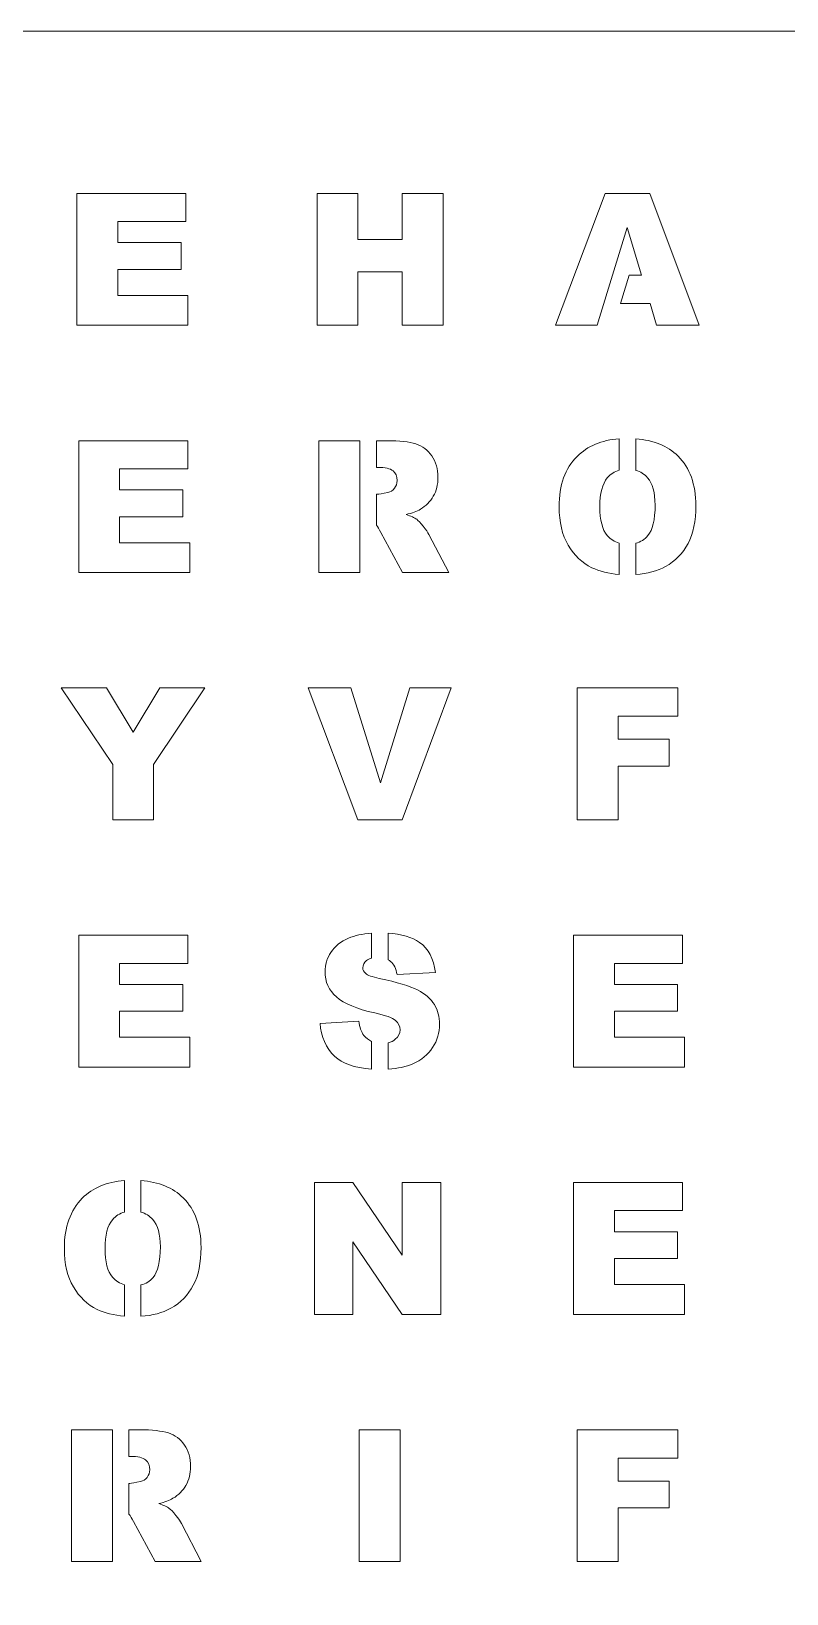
# Model space of a CAD drawing. Header units: inches. Extents: x -3.58 to 3.58, y -3.6 to 3.6.
# Drawn here: x -0.232 to 1.571, y -0.129 to 3.602 of the extents above; entities that cross this region are included whole.
import ezdxf

# ---------------------------------------------------------------- set-up
doc = ezdxf.new("R2010")
doc.units = ezdxf.units.IN
doc.header["$MEASUREMENT"] = 0
doc.layers.add('Layer 1', color=7, linetype='Continuous')

msp = doc.modelspace()

# ---------------------------------------------------------------- linework, layer by layer
at = {"layer": 'Layer 1', "color": 1, "lineweight": 0}
for points, knots in [([(-3.5827, 3.6024), (-3.5827, 3.6024), (3.5827, 3.6024), (3.5827, 3.6024), (3.5827, 3.6024), (3.5827, 3.6024), (3.5827, -3.6024), (3.5827, -3.6024), (3.5827, -3.6024), (3.5827, -3.6024), (-3.5827, -3.6024), (-3.5827, -3.6024), (-3.5827, -3.6024), (-3.5827, -3.6024), (-3.5827, 3.6024), (-3.5827, 3.6024)], [0, 0, 0, 0, 0.2, 0.2, 0.2, 0.2, 0.4, 0.4, 0.4, 0.4, 0.6, 0.6, 0.6, 0.6, 1, 1, 1, 1]), ([(-0.1236, 3.2151), (-0.1236, 3.2151), (0.1368, 3.2151), (0.1368, 3.2151), (0.1368, 3.2151), (0.1368, 3.2151), (0.1368, 3.1478), (0.1368, 3.1478), (0.1368, 3.1478), (0.1368, 3.1478), (-0.0259, 3.1478), (-0.0259, 3.1478), (-0.0259, 3.1478), (-0.0259, 3.1478), (-0.0259, 3.0976), (-0.0259, 3.0976), (-0.0259, 3.0976), (-0.0259, 3.0976), (0.125, 3.0976), (0.125, 3.0976), (0.125, 3.0976), (0.125, 3.0976), (0.125, 3.0334), (0.125, 3.0334), (0.125, 3.0334), (0.125, 3.0334), (-0.0259, 3.0334), (-0.0259, 3.0334), (-0.0259, 3.0334), (-0.0259, 3.0334), (-0.0259, 2.9714), (-0.0259, 2.9714), (-0.0259, 2.9714), (-0.0259, 2.9714), (0.1417, 2.9714), (0.1417, 2.9714), (0.1417, 2.9714), (0.1417, 2.9714), (0.1417, 2.9001), (0.1417, 2.9001), (0.1417, 2.9001), (0.1417, 2.9001), (-0.1236, 2.9001), (-0.1236, 2.9001), (-0.1236, 2.9001), (-0.1236, 2.9001), (-0.1236, 3.2151), (-0.1236, 3.2151)], [0, 0, 0, 0, 0.076923, 0.076923, 0.076923, 0.076923, 0.153846, 0.153846, 0.153846, 0.153846, 0.230769, 0.230769, 0.230769, 0.230769, 0.307692, 0.307692, 0.307692, 0.307692, 0.384615, 0.384615, 0.384615, 0.384615, 0.461538, 0.461538, 0.461538, 0.461538, 0.538462, 0.538462, 0.538462, 0.538462, 0.615385, 0.615385, 0.615385, 0.615385, 0.692308, 0.692308, 0.692308, 0.692308, 0.769231, 0.769231, 0.769231, 0.769231, 0.846154, 0.846154, 0.846154, 0.846154, 1, 1, 1, 1]), ([(0.4497, 3.2151), (0.4497, 3.2151), (0.5469, 3.2151), (0.5469, 3.2151), (0.5469, 3.2151), (0.5469, 3.2151), (0.5469, 3.1051), (0.5469, 3.1051), (0.5469, 3.1051), (0.5469, 3.1051), (0.6533, 3.1051), (0.6533, 3.1051), (0.6533, 3.1051), (0.6533, 3.1051), (0.6533, 3.2151), (0.6533, 3.2151), (0.6533, 3.2151), (0.6533, 3.2151), (0.751, 3.2151), (0.751, 3.2151), (0.751, 3.2151), (0.751, 3.2151), (0.751, 2.9001), (0.751, 2.9001), (0.751, 2.9001), (0.751, 2.9001), (0.6533, 2.9001), (0.6533, 2.9001), (0.6533, 2.9001), (0.6533, 2.9001), (0.6533, 3.0277), (0.6533, 3.0277), (0.6533, 3.0277), (0.6533, 3.0277), (0.5469, 3.0277), (0.5469, 3.0277), (0.5469, 3.0277), (0.5469, 3.0277), (0.5469, 2.9001), (0.5469, 2.9001), (0.5469, 2.9001), (0.5469, 2.9001), (0.4497, 2.9001), (0.4497, 2.9001), (0.4497, 2.9001), (0.4497, 2.9001), (0.4497, 3.2151), (0.4497, 3.2151)], [0, 0, 0, 0, 0.076923, 0.076923, 0.076923, 0.076923, 0.153846, 0.153846, 0.153846, 0.153846, 0.230769, 0.230769, 0.230769, 0.230769, 0.307692, 0.307692, 0.307692, 0.307692, 0.384615, 0.384615, 0.384615, 0.384615, 0.461538, 0.461538, 0.461538, 0.461538, 0.538462, 0.538462, 0.538462, 0.538462, 0.615385, 0.615385, 0.615385, 0.615385, 0.692308, 0.692308, 0.692308, 0.692308, 0.769231, 0.769231, 0.769231, 0.769231, 0.846154, 0.846154, 0.846154, 0.846154, 1, 1, 1, 1]), ([(1.2447, 2.952), (1.2447, 2.952), (1.1738, 2.952), (1.1738, 2.952), (1.1738, 2.952), (1.1738, 2.952), (1.1945, 3.0202), (1.1945, 3.0202), (1.1945, 3.0202), (1.1945, 3.0202), (1.2241, 3.0202), (1.2241, 3.0202), (1.2241, 3.0202), (1.2241, 3.0202), (1.1897, 3.1334), (1.1897, 3.1334), (1.1897, 3.1334), (1.1897, 3.1334), (1.1551, 3.0202), (1.1551, 3.0202), (1.1551, 3.0202), (1.1551, 3.0202), (1.1552, 3.0202), (1.1552, 3.0202), (1.1552, 3.0202), (1.1552, 3.0202), (1.1242, 2.9186), (1.1242, 2.9186), (1.1242, 2.9186), (1.1242, 2.9186), (1.1186, 2.9001), (1.1186, 2.9001), (1.1186, 2.9001), (1.1186, 2.9001), (1.0192, 2.9001), (1.0192, 2.9001), (1.0192, 2.9001), (1.0192, 2.9001), (1.1378, 3.2151), (1.1378, 3.2151), (1.1378, 3.2151), (1.1378, 3.2151), (1.2443, 3.2151), (1.2443, 3.2151), (1.2443, 3.2151), (1.2443, 3.2151), (1.3623, 2.9001), (1.3623, 2.9001), (1.3623, 2.9001), (1.3623, 2.9001), (1.2604, 2.9001), (1.2604, 2.9001), (1.2604, 2.9001), (1.2604, 2.9001), (1.2447, 2.952), (1.2447, 2.952)], [0, 0, 0, 0, 0.066667, 0.066667, 0.066667, 0.066667, 0.133333, 0.133333, 0.133333, 0.133333, 0.2, 0.2, 0.2, 0.2, 0.266667, 0.266667, 0.266667, 0.266667, 0.333333, 0.333333, 0.333333, 0.333333, 0.4, 0.4, 0.4, 0.4, 0.466667, 0.466667, 0.466667, 0.466667, 0.533333, 0.533333, 0.533333, 0.533333, 0.6, 0.6, 0.6, 0.6, 0.666667, 0.666667, 0.666667, 0.666667, 0.733333, 0.733333, 0.733333, 0.733333, 0.8, 0.8, 0.8, 0.8, 0.866667, 0.866667, 0.866667, 0.866667, 1, 1, 1, 1]), ([(-0.1192, 2.6245), (-0.1192, 2.6245), (0.1412, 2.6245), (0.1412, 2.6245), (0.1412, 2.6245), (0.1412, 2.6245), (0.1412, 2.5572), (0.1412, 2.5572), (0.1412, 2.5572), (0.1412, 2.5572), (-0.0215, 2.5572), (-0.0215, 2.5572), (-0.0215, 2.5572), (-0.0215, 2.5572), (-0.0215, 2.5071), (-0.0215, 2.5071), (-0.0215, 2.5071), (-0.0215, 2.5071), (0.1294, 2.5071), (0.1294, 2.5071), (0.1294, 2.5071), (0.1294, 2.5071), (0.1294, 2.4429), (0.1294, 2.4429), (0.1294, 2.4429), (0.1294, 2.4429), (-0.0215, 2.4429), (-0.0215, 2.4429), (-0.0215, 2.4429), (-0.0215, 2.4429), (-0.0215, 2.3808), (-0.0215, 2.3808), (-0.0215, 2.3808), (-0.0215, 2.3808), (0.1461, 2.3808), (0.1461, 2.3808), (0.1461, 2.3808), (0.1461, 2.3808), (0.1461, 2.3096), (0.1461, 2.3096), (0.1461, 2.3096), (0.1461, 2.3096), (-0.1192, 2.3096), (-0.1192, 2.3096), (-0.1192, 2.3096), (-0.1192, 2.3096), (-0.1192, 2.6245), (-0.1192, 2.6245)], [0, 0, 0, 0, 0.076923, 0.076923, 0.076923, 0.076923, 0.153846, 0.153846, 0.153846, 0.153846, 0.230769, 0.230769, 0.230769, 0.230769, 0.307692, 0.307692, 0.307692, 0.307692, 0.384615, 0.384615, 0.384615, 0.384615, 0.461538, 0.461538, 0.461538, 0.461538, 0.538462, 0.538462, 0.538462, 0.538462, 0.615385, 0.615385, 0.615385, 0.615385, 0.692308, 0.692308, 0.692308, 0.692308, 0.769231, 0.769231, 0.769231, 0.769231, 0.846154, 0.846154, 0.846154, 0.846154, 1, 1, 1, 1]), ([(0.4543, 2.3096), (0.4543, 2.3096), (0.4543, 2.6245), (0.4543, 2.6245), (0.4543, 2.6245), (0.4543, 2.6245), (0.552, 2.6245), (0.552, 2.6245), (0.552, 2.6245), (0.552, 2.6245), (0.552, 2.5608), (0.552, 2.5608), (0.552, 2.5608), (0.552, 2.5608), (0.552, 2.4965), (0.552, 2.4965), (0.552, 2.4965), (0.552, 2.4965), (0.552, 2.4371), (0.552, 2.4371), (0.552, 2.4371), (0.552, 2.4371), (0.552, 2.3096), (0.552, 2.3096), (0.552, 2.3096), (0.552, 2.3096), (0.4543, 2.3096), (0.4543, 2.3096)], [0, 0, 0, 0, 0.125, 0.125, 0.125, 0.125, 0.25, 0.25, 0.25, 0.25, 0.375, 0.375, 0.375, 0.375, 0.5, 0.5, 0.5, 0.5, 0.625, 0.625, 0.625, 0.625, 0.75, 0.75, 0.75, 0.75, 1, 1, 1, 1]), ([(0.5913, 2.6245), (0.5913, 2.6245), (0.6165, 2.6245), (0.6165, 2.6245), (0.6165, 2.6245), (0.6465, 2.6245), (0.6696, 2.622), (0.6854, 2.6168), (0.6854, 2.6168), (0.7013, 2.6116), (0.7141, 2.602), (0.7239, 2.5881), (0.7239, 2.5881), (0.7336, 2.5741), (0.7385, 2.557), (0.7385, 2.5369), (0.7385, 2.5369), (0.7385, 2.5195), (0.7347, 2.5044), (0.7273, 2.4917), (0.7273, 2.4917), (0.7199, 2.4789), (0.7096, 2.4687), (0.6965, 2.4608), (0.6965, 2.4608), (0.6882, 2.4558), (0.6767, 2.4516), (0.6623, 2.4483), (0.6623, 2.4483), (0.6739, 2.4444), (0.6823, 2.4406), (0.6876, 2.4367), (0.6876, 2.4367), (0.6911, 2.4341), (0.6963, 2.4286), (0.7031, 2.4201), (0.7031, 2.4201), (0.7099, 2.4117), (0.7144, 2.4052), (0.7167, 2.4006), (0.7167, 2.4006), (0.7167, 2.4006), (0.764, 2.3096), (0.764, 2.3096), (0.764, 2.3096), (0.764, 2.3096), (0.654, 2.3096), (0.654, 2.3096), (0.654, 2.3096), (0.654, 2.3096), (0.602, 2.4056), (0.602, 2.4056), (0.602, 2.4056), (0.5982, 2.4128), (0.5947, 2.4186), (0.5913, 2.4228), (0.5913, 2.4228), (0.5913, 2.4228), (0.5913, 2.4965), (0.5913, 2.4965), (0.5913, 2.4965), (0.5913, 2.4965), (0.5931, 2.4965), (0.5931, 2.4965), (0.5931, 2.4965), (0.5975, 2.4965), (0.6061, 2.498), (0.6189, 2.5009), (0.6189, 2.5009), (0.6254, 2.5021), (0.6306, 2.5054), (0.6347, 2.5108), (0.6347, 2.5108), (0.6388, 2.5161), (0.6408, 2.5222), (0.6408, 2.5291), (0.6408, 2.5291), (0.6408, 2.5393), (0.6376, 2.5471), (0.6311, 2.5525), (0.6311, 2.5525), (0.6247, 2.558), (0.6126, 2.5608), (0.5948, 2.5608), (0.5948, 2.5608), (0.5948, 2.5608), (0.5913, 2.5608), (0.5913, 2.5608), (0.5913, 2.5608), (0.5913, 2.5608), (0.5913, 2.6245), (0.5913, 2.6245)], [0, 0, 0, 0, 0.041667, 0.041667, 0.041667, 0.041667, 0.083333, 0.083333, 0.083333, 0.083333, 0.125, 0.125, 0.125, 0.125, 0.166667, 0.166667, 0.166667, 0.166667, 0.208333, 0.208333, 0.208333, 0.208333, 0.25, 0.25, 0.25, 0.25, 0.291667, 0.291667, 0.291667, 0.291667, 0.333333, 0.333333, 0.333333, 0.333333, 0.375, 0.375, 0.375, 0.375, 0.416667, 0.416667, 0.416667, 0.416667, 0.458333, 0.458333, 0.458333, 0.458333, 0.5, 0.5, 0.5, 0.5, 0.541667, 0.541667, 0.541667, 0.541667, 0.583333, 0.583333, 0.583333, 0.583333, 0.625, 0.625, 0.625, 0.625, 0.666667, 0.666667, 0.666667, 0.666667, 0.708333, 0.708333, 0.708333, 0.708333, 0.75, 0.75, 0.75, 0.75, 0.791667, 0.791667, 0.791667, 0.791667, 0.833333, 0.833333, 0.833333, 0.833333, 0.875, 0.875, 0.875, 0.875, 0.916667, 0.916667, 0.916667, 0.916667, 1, 1, 1, 1]), ([(1.0276, 2.4668), (1.0276, 2.5182), (1.0419, 2.5583), (1.0705, 2.5869), (1.0705, 2.5869), (1.0955, 2.6118), (1.129, 2.6259), (1.1711, 2.6291), (1.1711, 2.6291), (1.1711, 2.6291), (1.1711, 2.5539), (1.1711, 2.5539), (1.1711, 2.5539), (1.16, 2.5507), (1.1505, 2.5446), (1.1427, 2.5355), (1.1427, 2.5355), (1.1307, 2.5217), (1.1248, 2.4987), (1.1248, 2.4666), (1.1248, 2.4666), (1.1248, 2.4349), (1.1307, 2.412), (1.1425, 2.3981), (1.1425, 2.3981), (1.1503, 2.3891), (1.1598, 2.383), (1.1711, 2.3799), (1.1711, 2.3799), (1.1711, 2.3799), (1.1711, 2.3052), (1.1711, 2.3052), (1.1711, 2.3052), (1.1457, 2.3071), (1.124, 2.3125), (1.1059, 2.3212), (1.1059, 2.3212), (1.0826, 2.3326), (1.0637, 2.3505), (1.0493, 2.375), (1.0493, 2.375), (1.0348, 2.3994), (1.0276, 2.43), (1.0276, 2.4668)], [0, 0, 0, 0, 0.083333, 0.083333, 0.083333, 0.083333, 0.166667, 0.166667, 0.166667, 0.166667, 0.25, 0.25, 0.25, 0.25, 0.333333, 0.333333, 0.333333, 0.333333, 0.416667, 0.416667, 0.416667, 0.416667, 0.5, 0.5, 0.5, 0.5, 0.583333, 0.583333, 0.583333, 0.583333, 0.666667, 0.666667, 0.666667, 0.666667, 0.75, 0.75, 0.75, 0.75, 0.833333, 0.833333, 0.833333, 0.833333, 1, 1, 1, 1]), ([(1.2105, 2.6291), (1.2532, 2.6258), (1.2868, 2.612), (1.3115, 2.5877), (1.3115, 2.5877), (1.3398, 2.5595), (1.354, 2.5201), (1.354, 2.4694), (1.354, 2.4694), (1.354, 2.4326), (1.3478, 2.4025), (1.3354, 2.3789), (1.3354, 2.3789), (1.323, 2.3554), (1.3051, 2.3371), (1.2817, 2.324), (1.2817, 2.324), (1.262, 2.3129), (1.2383, 2.3066), (1.2105, 2.3048), (1.2105, 2.3048), (1.2105, 2.3048), (1.2105, 2.3796), (1.2105, 2.3796), (1.2105, 2.3796), (1.2222, 2.3827), (1.232, 2.3887), (1.2395, 2.3977), (1.2395, 2.3977), (1.251, 2.4113), (1.2568, 2.4357), (1.2568, 2.4709), (1.2568, 2.4709), (1.2568, 2.5006), (1.2508, 2.5222), (1.2388, 2.5358), (1.2388, 2.5358), (1.2311, 2.5446), (1.2217, 2.5506), (1.2105, 2.5537), (1.2105, 2.5537), (1.2105, 2.5537), (1.2105, 2.6291), (1.2105, 2.6291)], [0, 0, 0, 0, 0.083333, 0.083333, 0.083333, 0.083333, 0.166667, 0.166667, 0.166667, 0.166667, 0.25, 0.25, 0.25, 0.25, 0.333333, 0.333333, 0.333333, 0.333333, 0.416667, 0.416667, 0.416667, 0.416667, 0.5, 0.5, 0.5, 0.5, 0.583333, 0.583333, 0.583333, 0.583333, 0.666667, 0.666667, 0.666667, 0.666667, 0.75, 0.75, 0.75, 0.75, 0.833333, 0.833333, 0.833333, 0.833333, 1, 1, 1, 1]), ([(-0.1608, 2.034), (-0.1608, 2.034), (-0.0527, 2.034), (-0.0527, 2.034), (-0.0527, 2.034), (-0.0527, 2.034), (0.011, 1.928), (0.011, 1.928), (0.011, 1.928), (0.011, 1.928), (0.0744, 2.034), (0.0744, 2.034), (0.0744, 2.034), (0.0744, 2.034), (0.1819, 2.034), (0.1819, 2.034), (0.1819, 2.034), (0.1819, 2.034), (0.0596, 1.8509), (0.0596, 1.8509), (0.0596, 1.8509), (0.0596, 1.8509), (0.0596, 1.719), (0.0596, 1.719), (0.0596, 1.719), (0.0596, 1.719), (-0.0381, 1.719), (-0.0381, 1.719), (-0.0381, 1.719), (-0.0381, 1.719), (-0.0381, 1.8509), (-0.0381, 1.8509), (-0.0381, 1.8509), (-0.0381, 1.8509), (-0.1608, 2.034), (-0.1608, 2.034)], [0, 0, 0, 0, 0.1, 0.1, 0.1, 0.1, 0.2, 0.2, 0.2, 0.2, 0.3, 0.3, 0.3, 0.3, 0.4, 0.4, 0.4, 0.4, 0.5, 0.5, 0.5, 0.5, 0.6, 0.6, 0.6, 0.6, 0.7, 0.7, 0.7, 0.7, 0.8, 0.8, 0.8, 0.8, 1, 1, 1, 1]), ([(0.4286, 2.034), (0.4286, 2.034), (0.5302, 2.034), (0.5302, 2.034), (0.5302, 2.034), (0.5302, 2.034), (0.6012, 1.8073), (0.6012, 1.8073), (0.6012, 1.8073), (0.6012, 1.8073), (0.6711, 2.034), (0.6711, 2.034), (0.6711, 2.034), (0.6711, 2.034), (0.7699, 2.034), (0.7699, 2.034), (0.7699, 2.034), (0.7699, 2.034), (0.653, 1.719), (0.653, 1.719), (0.653, 1.719), (0.653, 1.719), (0.5475, 1.719), (0.5475, 1.719), (0.5475, 1.719), (0.5475, 1.719), (0.4286, 2.034), (0.4286, 2.034)], [0, 0, 0, 0, 0.125, 0.125, 0.125, 0.125, 0.25, 0.25, 0.25, 0.25, 0.375, 0.375, 0.375, 0.375, 0.5, 0.5, 0.5, 0.5, 0.625, 0.625, 0.625, 0.625, 0.75, 0.75, 0.75, 0.75, 1, 1, 1, 1]), ([(1.0706, 2.034), (1.0706, 2.034), (1.3112, 2.034), (1.3112, 2.034), (1.3112, 2.034), (1.3112, 2.034), (1.3112, 1.9662), (1.3112, 1.9662), (1.3112, 1.9662), (1.3112, 1.9662), (1.1682, 1.9662), (1.1682, 1.9662), (1.1682, 1.9662), (1.1682, 1.9662), (1.1682, 1.9113), (1.1682, 1.9113), (1.1682, 1.9113), (1.1682, 1.9113), (1.2905, 1.9113), (1.2905, 1.9113), (1.2905, 1.9113), (1.2905, 1.9113), (1.2905, 1.8475), (1.2905, 1.8475), (1.2905, 1.8475), (1.2905, 1.8475), (1.1682, 1.8475), (1.1682, 1.8475), (1.1682, 1.8475), (1.1682, 1.8475), (1.1682, 1.719), (1.1682, 1.719), (1.1682, 1.719), (1.1682, 1.719), (1.0706, 1.719), (1.0706, 1.719), (1.0706, 1.719), (1.0706, 1.719), (1.0706, 2.034), (1.0706, 2.034)], [0, 0, 0, 0, 0.090909, 0.090909, 0.090909, 0.090909, 0.181818, 0.181818, 0.181818, 0.181818, 0.272727, 0.272727, 0.272727, 0.272727, 0.363636, 0.363636, 0.363636, 0.363636, 0.454545, 0.454545, 0.454545, 0.454545, 0.545455, 0.545455, 0.545455, 0.545455, 0.636364, 0.636364, 0.636364, 0.636364, 0.727273, 0.727273, 0.727273, 0.727273, 0.818182, 0.818182, 0.818182, 0.818182, 1, 1, 1, 1]), ([(-0.1192, 1.4434), (-0.1192, 1.4434), (0.1412, 1.4434), (0.1412, 1.4434), (0.1412, 1.4434), (0.1412, 1.4434), (0.1412, 1.3761), (0.1412, 1.3761), (0.1412, 1.3761), (0.1412, 1.3761), (-0.0215, 1.3761), (-0.0215, 1.3761), (-0.0215, 1.3761), (-0.0215, 1.3761), (-0.0215, 1.326), (-0.0215, 1.326), (-0.0215, 1.326), (-0.0215, 1.326), (0.1294, 1.326), (0.1294, 1.326), (0.1294, 1.326), (0.1294, 1.326), (0.1294, 1.2618), (0.1294, 1.2618), (0.1294, 1.2618), (0.1294, 1.2618), (-0.0215, 1.2618), (-0.0215, 1.2618), (-0.0215, 1.2618), (-0.0215, 1.2618), (-0.0215, 1.1997), (-0.0215, 1.1997), (-0.0215, 1.1997), (-0.0215, 1.1997), (0.1461, 1.1997), (0.1461, 1.1997), (0.1461, 1.1997), (0.1461, 1.1997), (0.1461, 1.1285), (0.1461, 1.1285), (0.1461, 1.1285), (0.1461, 1.1285), (-0.1192, 1.1285), (-0.1192, 1.1285), (-0.1192, 1.1285), (-0.1192, 1.1285), (-0.1192, 1.4434), (-0.1192, 1.4434)], [0, 0, 0, 0, 0.076923, 0.076923, 0.076923, 0.076923, 0.153846, 0.153846, 0.153846, 0.153846, 0.230769, 0.230769, 0.230769, 0.230769, 0.307692, 0.307692, 0.307692, 0.307692, 0.384615, 0.384615, 0.384615, 0.384615, 0.461538, 0.461538, 0.461538, 0.461538, 0.538462, 0.538462, 0.538462, 0.538462, 0.615385, 0.615385, 0.615385, 0.615385, 0.692308, 0.692308, 0.692308, 0.692308, 0.769231, 0.769231, 0.769231, 0.769231, 0.846154, 0.846154, 0.846154, 0.846154, 1, 1, 1, 1]), ([(0.6193, 1.1867), (0.6262, 1.1883), (0.632, 1.191), (0.6365, 1.195), (0.6365, 1.195), (0.6441, 1.2015), (0.6478, 1.2091), (0.6478, 1.2176), (0.6478, 1.2176), (0.6478, 1.2258), (0.6443, 1.2331), (0.6372, 1.2396), (0.6372, 1.2396), (0.6301, 1.246), (0.6135, 1.252), (0.5875, 1.2578), (0.5875, 1.2578), (0.5448, 1.2673), (0.5145, 1.2801), (0.4963, 1.296), (0.4963, 1.296), (0.4779, 1.3118), (0.4688, 1.3321), (0.4688, 1.3567), (0.4688, 1.3567), (0.4688, 1.3728), (0.4735, 1.3881), (0.4829, 1.4025), (0.4829, 1.4025), (0.4922, 1.4169), (0.5063, 1.4282), (0.5252, 1.4364), (0.5252, 1.4364), (0.5394, 1.4426), (0.5577, 1.4465), (0.58, 1.448), (0.58, 1.448), (0.58, 1.448), (0.58, 1.3889), (0.58, 1.3889), (0.58, 1.3889), (0.5749, 1.3877), (0.5708, 1.3857), (0.5675, 1.383), (0.5675, 1.383), (0.5618, 1.3783), (0.559, 1.3724), (0.559, 1.3655), (0.559, 1.3655), (0.559, 1.3605), (0.5613, 1.3561), (0.5659, 1.352), (0.5659, 1.352), (0.5704, 1.3478), (0.5812, 1.344), (0.5984, 1.3404), (0.5984, 1.3404), (0.6409, 1.3313), (0.6713, 1.322), (0.6897, 1.3126), (0.6897, 1.3126), (0.7081, 1.3032), (0.7215, 1.2916), (0.7299, 1.2777), (0.7299, 1.2777), (0.7382, 1.2638), (0.7424, 1.2483), (0.7424, 1.2311), (0.7424, 1.2311), (0.7424, 1.2109), (0.7368, 1.1923), (0.7257, 1.1752), (0.7257, 1.1752), (0.7145, 1.1582), (0.6989, 1.1452), (0.6788, 1.1364), (0.6788, 1.1364), (0.6625, 1.1292), (0.6427, 1.125), (0.6193, 1.1237), (0.6193, 1.1237), (0.6193, 1.1237), (0.6193, 1.1867), (0.6193, 1.1867)], [0, 0, 0, 0, 0.045455, 0.045455, 0.045455, 0.045455, 0.090909, 0.090909, 0.090909, 0.090909, 0.136364, 0.136364, 0.136364, 0.136364, 0.181818, 0.181818, 0.181818, 0.181818, 0.227273, 0.227273, 0.227273, 0.227273, 0.272727, 0.272727, 0.272727, 0.272727, 0.318182, 0.318182, 0.318182, 0.318182, 0.363636, 0.363636, 0.363636, 0.363636, 0.409091, 0.409091, 0.409091, 0.409091, 0.454545, 0.454545, 0.454545, 0.454545, 0.5, 0.5, 0.5, 0.5, 0.545455, 0.545455, 0.545455, 0.545455, 0.590909, 0.590909, 0.590909, 0.590909, 0.636364, 0.636364, 0.636364, 0.636364, 0.681818, 0.681818, 0.681818, 0.681818, 0.727273, 0.727273, 0.727273, 0.727273, 0.772727, 0.772727, 0.772727, 0.772727, 0.818182, 0.818182, 0.818182, 0.818182, 0.863636, 0.863636, 0.863636, 0.863636, 0.909091, 0.909091, 0.909091, 0.909091, 1, 1, 1, 1]), ([(0.6193, 1.4483), (0.6514, 1.4464), (0.6765, 1.4391), (0.6946, 1.4262), (0.6946, 1.4262), (0.7157, 1.4113), (0.7282, 1.3874), (0.7323, 1.3547), (0.7323, 1.3547), (0.7323, 1.3547), (0.6408, 1.3493), (0.6408, 1.3493), (0.6408, 1.3493), (0.6384, 1.3636), (0.6332, 1.374), (0.6255, 1.3805), (0.6255, 1.3805), (0.6236, 1.382), (0.6215, 1.3834), (0.6193, 1.3846), (0.6193, 1.3846), (0.6193, 1.3846), (0.6193, 1.4483), (0.6193, 1.4483)], [0, 0, 0, 0, 0.142857, 0.142857, 0.142857, 0.142857, 0.285714, 0.285714, 0.285714, 0.285714, 0.428571, 0.428571, 0.428571, 0.428571, 0.571429, 0.571429, 0.571429, 0.571429, 0.714286, 0.714286, 0.714286, 0.714286, 1, 1, 1, 1]), ([(1.0619, 1.4434), (1.0619, 1.4434), (1.3223, 1.4434), (1.3223, 1.4434), (1.3223, 1.4434), (1.3223, 1.4434), (1.3223, 1.3761), (1.3223, 1.3761), (1.3223, 1.3761), (1.3223, 1.3761), (1.1596, 1.3761), (1.1596, 1.3761), (1.1596, 1.3761), (1.1596, 1.3761), (1.1596, 1.326), (1.1596, 1.326), (1.1596, 1.326), (1.1596, 1.326), (1.3105, 1.326), (1.3105, 1.326), (1.3105, 1.326), (1.3105, 1.326), (1.3105, 1.2618), (1.3105, 1.2618), (1.3105, 1.2618), (1.3105, 1.2618), (1.1596, 1.2618), (1.1596, 1.2618), (1.1596, 1.2618), (1.1596, 1.2618), (1.1596, 1.1997), (1.1596, 1.1997), (1.1596, 1.1997), (1.1596, 1.1997), (1.3272, 1.1997), (1.3272, 1.1997), (1.3272, 1.1997), (1.3272, 1.1997), (1.3272, 1.1285), (1.3272, 1.1285), (1.3272, 1.1285), (1.3272, 1.1285), (1.0619, 1.1285), (1.0619, 1.1285), (1.0619, 1.1285), (1.0619, 1.1285), (1.0619, 1.4434), (1.0619, 1.4434)], [0, 0, 0, 0, 0.076923, 0.076923, 0.076923, 0.076923, 0.153846, 0.153846, 0.153846, 0.153846, 0.230769, 0.230769, 0.230769, 0.230769, 0.307692, 0.307692, 0.307692, 0.307692, 0.384615, 0.384615, 0.384615, 0.384615, 0.461538, 0.461538, 0.461538, 0.461538, 0.538462, 0.538462, 0.538462, 0.538462, 0.615385, 0.615385, 0.615385, 0.615385, 0.692308, 0.692308, 0.692308, 0.692308, 0.769231, 0.769231, 0.769231, 0.769231, 0.846154, 0.846154, 0.846154, 0.846154, 1, 1, 1, 1]), ([(0.4569, 1.2327), (0.4569, 1.2327), (0.5493, 1.2385), (0.5493, 1.2385), (0.5493, 1.2385), (0.5513, 1.2235), (0.5554, 1.2121), (0.5615, 1.2043), (0.5615, 1.2043), (0.5666, 1.1979), (0.5727, 1.1931), (0.58, 1.1899), (0.58, 1.1899), (0.58, 1.1899), (0.58, 1.1239), (0.58, 1.1239), (0.58, 1.1239), (0.5387, 1.1266), (0.5094, 1.1367), (0.4919, 1.1541), (0.4919, 1.1541), (0.4713, 1.1747), (0.4596, 1.2009), (0.4569, 1.2327)], [0, 0, 0, 0, 0.142857, 0.142857, 0.142857, 0.142857, 0.285714, 0.285714, 0.285714, 0.285714, 0.428571, 0.428571, 0.428571, 0.428571, 0.571429, 0.571429, 0.571429, 0.571429, 0.714286, 0.714286, 0.714286, 0.714286, 1, 1, 1, 1]), ([(-0.1535, 0.6953), (-0.1535, 0.7467), (-0.1392, 0.7867), (-0.1106, 0.8153), (-0.1106, 0.8153), (-0.0856, 0.8403), (-0.0521, 0.8544), (-0.01, 0.8576), (-0.01, 0.8576), (-0.01, 0.8576), (-0.01, 0.7823), (-0.01, 0.7823), (-0.01, 0.7823), (-0.0211, 0.7792), (-0.0306, 0.7731), (-0.0384, 0.764), (-0.0384, 0.764), (-0.0504, 0.7501), (-0.0563, 0.7271), (-0.0563, 0.6951), (-0.0563, 0.6951), (-0.0563, 0.6633), (-0.0504, 0.6404), (-0.0386, 0.6266), (-0.0386, 0.6266), (-0.0308, 0.6176), (-0.0213, 0.6115), (-0.01, 0.6083), (-0.01, 0.6083), (-0.01, 0.6083), (-0.01, 0.5336), (-0.01, 0.5336), (-0.01, 0.5336), (-0.0354, 0.5356), (-0.0571, 0.5409), (-0.0752, 0.5497), (-0.0752, 0.5497), (-0.0985, 0.561), (-0.1174, 0.5789), (-0.1318, 0.6034), (-0.1318, 0.6034), (-0.1463, 0.6278), (-0.1535, 0.6585), (-0.1535, 0.6953)], [0, 0, 0, 0, 0.083333, 0.083333, 0.083333, 0.083333, 0.166667, 0.166667, 0.166667, 0.166667, 0.25, 0.25, 0.25, 0.25, 0.333333, 0.333333, 0.333333, 0.333333, 0.416667, 0.416667, 0.416667, 0.416667, 0.5, 0.5, 0.5, 0.5, 0.583333, 0.583333, 0.583333, 0.583333, 0.666667, 0.666667, 0.666667, 0.666667, 0.75, 0.75, 0.75, 0.75, 0.833333, 0.833333, 0.833333, 0.833333, 1, 1, 1, 1]), ([(0.0294, 0.8575), (0.0721, 0.8543), (0.1057, 0.8405), (0.1304, 0.8161), (0.1304, 0.8161), (0.1587, 0.788), (0.1729, 0.7485), (0.1729, 0.6979), (0.1729, 0.6979), (0.1729, 0.661), (0.1667, 0.6309), (0.1543, 0.6074), (0.1543, 0.6074), (0.1419, 0.5839), (0.124, 0.5655), (0.1006, 0.5524), (0.1006, 0.5524), (0.0809, 0.5414), (0.0572, 0.535), (0.0294, 0.5333), (0.0294, 0.5333), (0.0294, 0.5333), (0.0294, 0.6081), (0.0294, 0.6081), (0.0294, 0.6081), (0.0411, 0.6111), (0.0509, 0.6172), (0.0584, 0.6261), (0.0584, 0.6261), (0.0699, 0.6398), (0.0757, 0.6641), (0.0757, 0.6994), (0.0757, 0.6994), (0.0757, 0.729), (0.0696, 0.7506), (0.0577, 0.7643), (0.0577, 0.7643), (0.05, 0.7731), (0.0406, 0.779), (0.0294, 0.7822), (0.0294, 0.7822), (0.0294, 0.7822), (0.0294, 0.8575), (0.0294, 0.8575)], [0, 0, 0, 0, 0.083333, 0.083333, 0.083333, 0.083333, 0.166667, 0.166667, 0.166667, 0.166667, 0.25, 0.25, 0.25, 0.25, 0.333333, 0.333333, 0.333333, 0.333333, 0.416667, 0.416667, 0.416667, 0.416667, 0.5, 0.5, 0.5, 0.5, 0.583333, 0.583333, 0.583333, 0.583333, 0.666667, 0.666667, 0.666667, 0.666667, 0.75, 0.75, 0.75, 0.75, 0.833333, 0.833333, 0.833333, 0.833333, 1, 1, 1, 1]), ([(0.444, 0.8529), (0.444, 0.8529), (0.5348, 0.8529), (0.5348, 0.8529), (0.5348, 0.8529), (0.5348, 0.8529), (0.6529, 0.679), (0.6529, 0.679), (0.6529, 0.679), (0.6529, 0.679), (0.6529, 0.8529), (0.6529, 0.8529), (0.6529, 0.8529), (0.6529, 0.8529), (0.7449, 0.8529), (0.7449, 0.8529), (0.7449, 0.8529), (0.7449, 0.8529), (0.7449, 0.5379), (0.7449, 0.5379), (0.7449, 0.5379), (0.7449, 0.5379), (0.6529, 0.5379), (0.6529, 0.5379), (0.6529, 0.5379), (0.6529, 0.5379), (0.5355, 0.7109), (0.5355, 0.7109), (0.5355, 0.7109), (0.5355, 0.7109), (0.5355, 0.5379), (0.5355, 0.5379), (0.5355, 0.5379), (0.5355, 0.5379), (0.444, 0.5379), (0.444, 0.5379), (0.444, 0.5379), (0.444, 0.5379), (0.444, 0.8529), (0.444, 0.8529)], [0, 0, 0, 0, 0.090909, 0.090909, 0.090909, 0.090909, 0.181818, 0.181818, 0.181818, 0.181818, 0.272727, 0.272727, 0.272727, 0.272727, 0.363636, 0.363636, 0.363636, 0.363636, 0.454545, 0.454545, 0.454545, 0.454545, 0.545455, 0.545455, 0.545455, 0.545455, 0.636364, 0.636364, 0.636364, 0.636364, 0.727273, 0.727273, 0.727273, 0.727273, 0.818182, 0.818182, 0.818182, 0.818182, 1, 1, 1, 1]), ([(1.0619, 0.8529), (1.0619, 0.8529), (1.3223, 0.8529), (1.3223, 0.8529), (1.3223, 0.8529), (1.3223, 0.8529), (1.3223, 0.7856), (1.3223, 0.7856), (1.3223, 0.7856), (1.3223, 0.7856), (1.1596, 0.7856), (1.1596, 0.7856), (1.1596, 0.7856), (1.1596, 0.7856), (1.1596, 0.7354), (1.1596, 0.7354), (1.1596, 0.7354), (1.1596, 0.7354), (1.3105, 0.7354), (1.3105, 0.7354), (1.3105, 0.7354), (1.3105, 0.7354), (1.3105, 0.6712), (1.3105, 0.6712), (1.3105, 0.6712), (1.3105, 0.6712), (1.1596, 0.6712), (1.1596, 0.6712), (1.1596, 0.6712), (1.1596, 0.6712), (1.1596, 0.6092), (1.1596, 0.6092), (1.1596, 0.6092), (1.1596, 0.6092), (1.3272, 0.6092), (1.3272, 0.6092), (1.3272, 0.6092), (1.3272, 0.6092), (1.3272, 0.5379), (1.3272, 0.5379), (1.3272, 0.5379), (1.3272, 0.5379), (1.0619, 0.5379), (1.0619, 0.5379), (1.0619, 0.5379), (1.0619, 0.5379), (1.0619, 0.8529), (1.0619, 0.8529)], [0, 0, 0, 0, 0.076923, 0.076923, 0.076923, 0.076923, 0.153846, 0.153846, 0.153846, 0.153846, 0.230769, 0.230769, 0.230769, 0.230769, 0.307692, 0.307692, 0.307692, 0.307692, 0.384615, 0.384615, 0.384615, 0.384615, 0.461538, 0.461538, 0.461538, 0.461538, 0.538462, 0.538462, 0.538462, 0.538462, 0.615385, 0.615385, 0.615385, 0.615385, 0.692308, 0.692308, 0.692308, 0.692308, 0.769231, 0.769231, 0.769231, 0.769231, 0.846154, 0.846154, 0.846154, 0.846154, 1, 1, 1, 1]), ([(-0.1362, -0.0526), (-0.1362, -0.0526), (-0.1362, 0.2623), (-0.1362, 0.2623), (-0.1362, 0.2623), (-0.1362, 0.2623), (-0.0386, 0.2623), (-0.0386, 0.2623), (-0.0386, 0.2623), (-0.0386, 0.2623), (-0.0386, 0.1986), (-0.0386, 0.1986), (-0.0386, 0.1986), (-0.0386, 0.1986), (-0.0386, 0.1343), (-0.0386, 0.1343), (-0.0386, 0.1343), (-0.0386, 0.1343), (-0.0386, 0.0749), (-0.0386, 0.0749), (-0.0386, 0.0749), (-0.0386, 0.0749), (-0.0386, -0.0526), (-0.0386, -0.0526), (-0.0386, -0.0526), (-0.0386, -0.0526), (-0.1362, -0.0526), (-0.1362, -0.0526)], [0, 0, 0, 0, 0.125, 0.125, 0.125, 0.125, 0.25, 0.25, 0.25, 0.25, 0.375, 0.375, 0.375, 0.375, 0.5, 0.5, 0.5, 0.5, 0.625, 0.625, 0.625, 0.625, 0.75, 0.75, 0.75, 0.75, 1, 1, 1, 1]), ([(0.0008, 0.2623), (0.0008, 0.2623), (0.0259, 0.2623), (0.0259, 0.2623), (0.0259, 0.2623), (0.056, 0.2623), (0.079, 0.2598), (0.0948, 0.2546), (0.0948, 0.2546), (0.1108, 0.2494), (0.1236, 0.2398), (0.1333, 0.2259), (0.1333, 0.2259), (0.1431, 0.2119), (0.1479, 0.1948), (0.1479, 0.1747), (0.1479, 0.1747), (0.1479, 0.1573), (0.1442, 0.1422), (0.1367, 0.1295), (0.1367, 0.1295), (0.1293, 0.1167), (0.119, 0.1065), (0.1059, 0.0986), (0.1059, 0.0986), (0.0976, 0.0936), (0.0862, 0.0894), (0.0718, 0.0861), (0.0718, 0.0861), (0.0833, 0.0822), (0.0918, 0.0784), (0.097, 0.0745), (0.097, 0.0745), (0.1006, 0.0719), (0.1058, 0.0664), (0.1126, 0.0579), (0.1126, 0.0579), (0.1193, 0.0495), (0.1239, 0.043), (0.1261, 0.0384), (0.1261, 0.0384), (0.1261, 0.0384), (0.1734, -0.0526), (0.1734, -0.0526), (0.1734, -0.0526), (0.1734, -0.0526), (0.0635, -0.0526), (0.0635, -0.0526), (0.0635, -0.0526), (0.0635, -0.0526), (0.0115, 0.0434), (0.0115, 0.0434), (0.0115, 0.0434), (0.0077, 0.0506), (0.0041, 0.0564), (0.0008, 0.0606), (0.0008, 0.0606), (0.0008, 0.0606), (0.0008, 0.1343), (0.0008, 0.1343), (0.0008, 0.1343), (0.0008, 0.1343), (0.0025, 0.1343), (0.0025, 0.1343), (0.0025, 0.1343), (0.0069, 0.1343), (0.0156, 0.1358), (0.0284, 0.1387), (0.0284, 0.1387), (0.0348, 0.1399), (0.0401, 0.1432), (0.0441, 0.1486), (0.0441, 0.1486), (0.0482, 0.1539), (0.0503, 0.16), (0.0503, 0.1669), (0.0503, 0.1669), (0.0503, 0.1771), (0.047, 0.1849), (0.0406, 0.1903), (0.0406, 0.1903), (0.0341, 0.1958), (0.022, 0.1986), (0.0042, 0.1986), (0.0042, 0.1986), (0.0042, 0.1986), (0.0008, 0.1986), (0.0008, 0.1986), (0.0008, 0.1986), (0.0008, 0.1986), (0.0008, 0.2623), (0.0008, 0.2623)], [0, 0, 0, 0, 0.041667, 0.041667, 0.041667, 0.041667, 0.083333, 0.083333, 0.083333, 0.083333, 0.125, 0.125, 0.125, 0.125, 0.166667, 0.166667, 0.166667, 0.166667, 0.208333, 0.208333, 0.208333, 0.208333, 0.25, 0.25, 0.25, 0.25, 0.291667, 0.291667, 0.291667, 0.291667, 0.333333, 0.333333, 0.333333, 0.333333, 0.375, 0.375, 0.375, 0.375, 0.416667, 0.416667, 0.416667, 0.416667, 0.458333, 0.458333, 0.458333, 0.458333, 0.5, 0.5, 0.5, 0.5, 0.541667, 0.541667, 0.541667, 0.541667, 0.583333, 0.583333, 0.583333, 0.583333, 0.625, 0.625, 0.625, 0.625, 0.666667, 0.666667, 0.666667, 0.666667, 0.708333, 0.708333, 0.708333, 0.708333, 0.75, 0.75, 0.75, 0.75, 0.791667, 0.791667, 0.791667, 0.791667, 0.833333, 0.833333, 0.833333, 0.833333, 0.875, 0.875, 0.875, 0.875, 0.916667, 0.916667, 0.916667, 0.916667, 1, 1, 1, 1]), ([(0.5507, 0.2623), (0.5507, 0.2623), (0.6483, 0.2623), (0.6483, 0.2623), (0.6483, 0.2623), (0.6483, 0.2623), (0.6483, -0.0526), (0.6483, -0.0526), (0.6483, -0.0526), (0.6483, -0.0526), (0.5507, -0.0526), (0.5507, -0.0526), (0.5507, -0.0526), (0.5507, -0.0526), (0.5507, 0.2623), (0.5507, 0.2623)], [0, 0, 0, 0, 0.2, 0.2, 0.2, 0.2, 0.4, 0.4, 0.4, 0.4, 0.6, 0.6, 0.6, 0.6, 1, 1, 1, 1]), ([(1.0706, 0.2623), (1.0706, 0.2623), (1.3112, 0.2623), (1.3112, 0.2623), (1.3112, 0.2623), (1.3112, 0.2623), (1.3112, 0.1946), (1.3112, 0.1946), (1.3112, 0.1946), (1.3112, 0.1946), (1.1682, 0.1946), (1.1682, 0.1946), (1.1682, 0.1946), (1.1682, 0.1946), (1.1682, 0.1396), (1.1682, 0.1396), (1.1682, 0.1396), (1.1682, 0.1396), (1.2905, 0.1396), (1.2905, 0.1396), (1.2905, 0.1396), (1.2905, 0.1396), (1.2905, 0.0758), (1.2905, 0.0758), (1.2905, 0.0758), (1.2905, 0.0758), (1.1682, 0.0758), (1.1682, 0.0758), (1.1682, 0.0758), (1.1682, 0.0758), (1.1682, -0.0526), (1.1682, -0.0526), (1.1682, -0.0526), (1.1682, -0.0526), (1.0706, -0.0526), (1.0706, -0.0526), (1.0706, -0.0526), (1.0706, -0.0526), (1.0706, 0.2623), (1.0706, 0.2623)], [0, 0, 0, 0, 0.090909, 0.090909, 0.090909, 0.090909, 0.181818, 0.181818, 0.181818, 0.181818, 0.272727, 0.272727, 0.272727, 0.272727, 0.363636, 0.363636, 0.363636, 0.363636, 0.454545, 0.454545, 0.454545, 0.454545, 0.545455, 0.545455, 0.545455, 0.545455, 0.636364, 0.636364, 0.636364, 0.636364, 0.727273, 0.727273, 0.727273, 0.727273, 0.818182, 0.818182, 0.818182, 0.818182, 1, 1, 1, 1])]:
    msp.add_open_spline(points, degree=3, knots=knots, dxfattribs=at)

doc.saveas('drawing.dxf')
